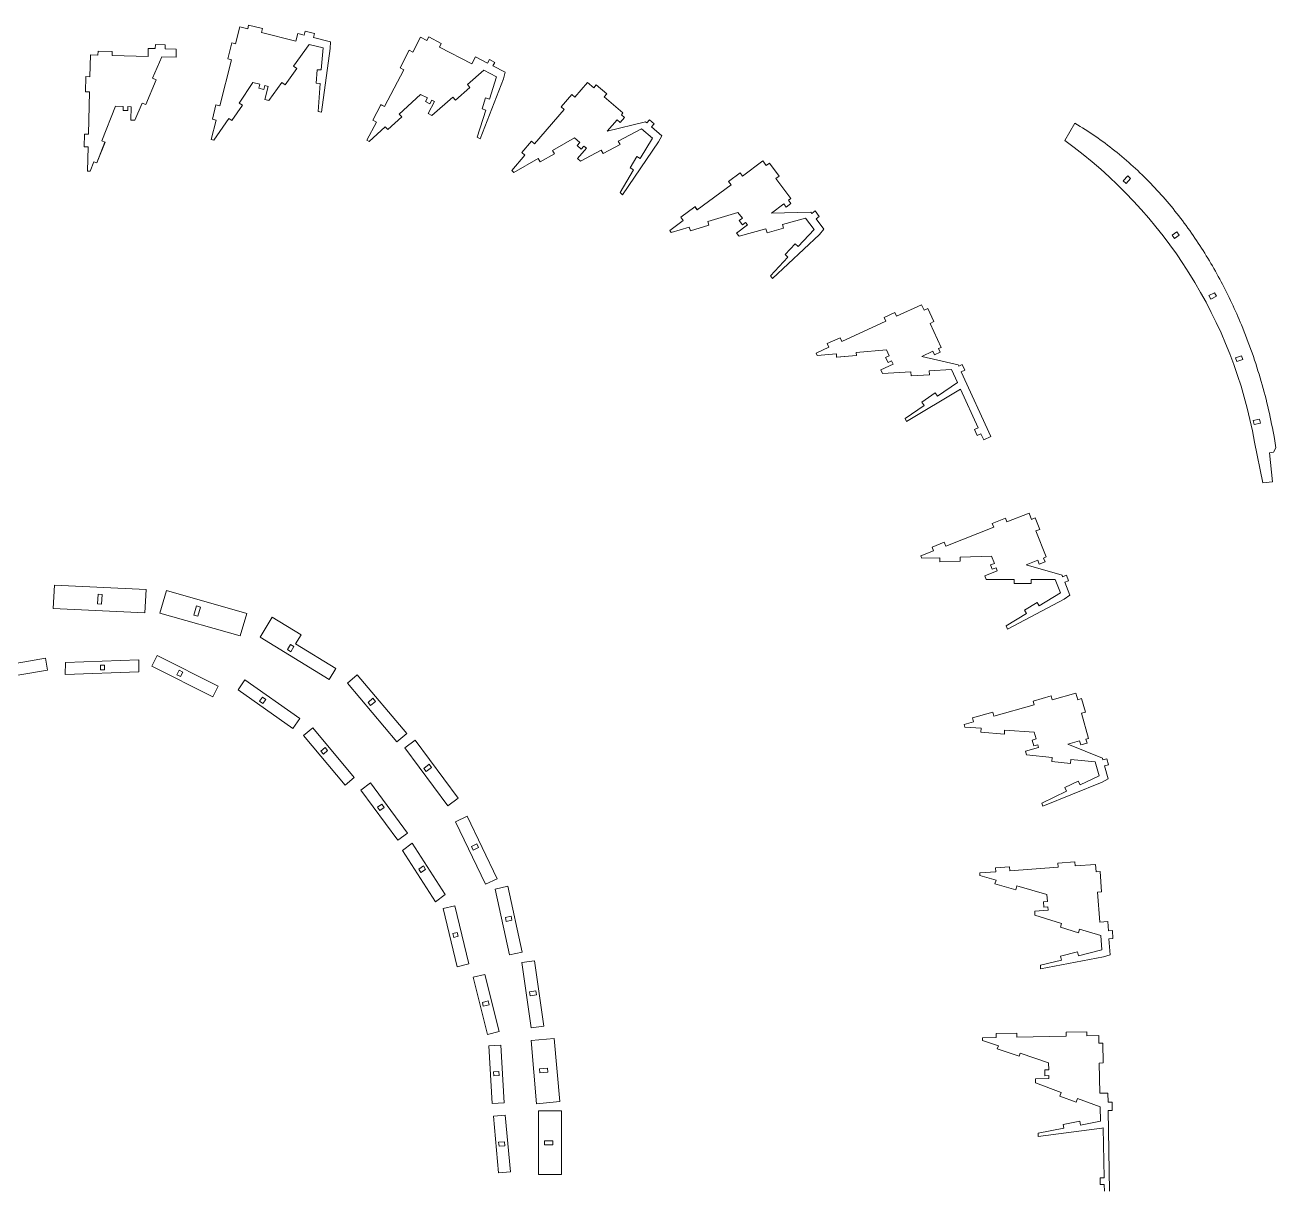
# Model space of a CAD drawing. Header units: millimetres. Extents: x -2091 to 2473, y -1360 to 1670.
# Drawn here: x -1267 to -335, y -487 to 378 of the extents above; entities that cross this region are included whole.
import ezdxf

# ---------------------------------------------------------------- set-up
doc = ezdxf.new("R2010")
doc.units = ezdxf.units.MM

msp = doc.modelspace()

# ---------------------------------------------------------------- linework, layer by layer
at = {"color": 7, "linetype": 'Continuous', "lineweight": 15}
for p, q in [((-1106.92, 376.74), (-1110.15, 364.09)), ((-1101.19, 375.28), (-1106.92, 376.74)), ((-1101.19, 375.28), (-1100.45, 378.19)), ((-1100.45, 378.19), (-1090.22, 375.58)), ((-1090.22, 375.58), (-1090.97, 372.67)), ((-1059.07, 370.73), (-1058.33, 373.64)), ((-1058.33, 373.64), (-1051.46, 371.88)), ((-1113.06, 364.83), (-1116.09, 352.96)), ((-1113.06, 364.83), (-1110.15, 364.09)), ((-1065.27, 366.11), (-1090.97, 372.67)), ((-1063.78, 371.93), (-1065.27, 366.11)), ((-1059.07, 370.73), (-1063.78, 371.93)), ((-1051.46, 371.88), (-1052.2, 368.97)), ((-1039.56, 365.75), (-1052.2, 368.97)), ((-1039.73, 360.65), (-1039.56, 365.75)), ((-972.27, 369.07), (-978.06, 357.98)), ((-967.63, 366.65), (-972.27, 369.07)), ((-967.63, 366.65), (-966.25, 369.31)), ((-966.25, 369.31), (-956.88, 364.42)), ((-956.88, 364.42), (-958.27, 361.76)), ((-1218.84, 339.63), (-1218.42, 355.86)), ((-1218.42, 355.86), (-1212.84, 355.71)), ((-1212.84, 355.71), (-1212.76, 358.71)), ((-1212.76, 358.71), (-1202.09, 358.43)), ((-1202.09, 358.43), (-1202.17, 355.44)), ((-1202.17, 355.44), (-1175.44, 354.74)), ((-1175.44, 354.74), (-1175.29, 360.74)), ((-1175.29, 360.74), (-1170.08, 360.61)), ((-1165.24, 354.6), (-1172.05, 338.5)), ((-1170.08, 360.61), (-1170, 363.61)), ((-1170, 363.61), (-1162.71, 363.42)), ((-1154.57, 354.33), (-1165.24, 354.6)), ((-1162.71, 363.42), (-1162.79, 360.42)), ((-1162.79, 360.42), (-1154.42, 360.2)), ((-1154.57, 354.33), (-1154.42, 360.2)), ((-1067.04, 347.47), (-1055.35, 363.71)), ((-1055.35, 363.71), (-1045.01, 361.07)), ((-1045.01, 361.07), (-1046.29, 344.68)), ((-1046.27, 313.25), (-1039.73, 360.65)), ((-980.72, 359.37), (-987.54, 346.31)), ((-980.72, 359.37), (-978.06, 357.98)), ((-934.16, 349.19), (-958.27, 361.76)), ((-931.39, 354.51), (-934.16, 349.19)), ((-922.39, 349.81), (-931.39, 354.51)), ((-1113.18, 352.22), (-1121.95, 317.86)), ((-1116.09, 352.96), (-1113.18, 352.22)), ((-1064.66, 345.76), (-1073.35, 333.68)), ((-1067.04, 347.47), (-1064.66, 345.76)), ((-987.54, 346.31), (-984.88, 344.92)), ((-922.39, 349.81), (-921, 352.47)), ((-921, 352.47), (-916.93, 350.35)), ((-916.93, 350.35), (-918.32, 347.69)), ((-909.22, 342.94), (-918.32, 347.69)), ((-1221.84, 339.71), (-1222.13, 328.47)), ((-1221.84, 339.71), (-1218.84, 339.63)), ((-1169.33, 337.35), (-1177.13, 318.9)), ((-1172.05, 338.5), (-1169.33, 337.35)), ((-1049.28, 344.91), (-1050.07, 334.85)), ((-1049.28, 344.91), (-1046.29, 344.68)), ((-984.88, 344.92), (-999.23, 317.42)), ((-937.36, 333.88), (-925.06, 344.58)), ((-927.77, 293.39), (-910.56, 338.02)), ((-925.06, 344.58), (-915.6, 339.64)), ((-915.6, 339.64), (-920.94, 322.92)), ((-910.56, 338.02), (-909.22, 342.94)), ((-1222.13, 328.47), (-1219.13, 328.4)), ((-1219.95, 296.75), (-1219.13, 328.4)), ((-1107.57, 320.07), (-1097.24, 335.31)), ((-1097.24, 335.31), (-1092.08, 334)), ((-1092.83, 331.09), (-1092.08, 334)), ((-1089.07, 330.13), (-1092.83, 331.09)), ((-1088.33, 333.04), (-1089.07, 330.13)), ((-1085.86, 332.41), (-1088.34, 322.66)), ((-1088.33, 333.04), (-1085.86, 332.41)), ((-1085.44, 321.92), (-1075.73, 335.4)), ((-1073.35, 333.68), (-1075.73, 335.4)), ((-1050.07, 334.85), (-1047.07, 334.62)), ((-1047.07, 334.62), (-1048.69, 313.86)), ((-988.34, 311.82), (-972.34, 326.54)), ((-972.34, 326.54), (-967.2, 323.86)), ((-935.46, 331.7), (-946.27, 322.29)), ((-937.36, 333.88), (-935.46, 331.7)), ((-859.58, 326.46), (-867.54, 317.19)), ((-859.58, 326.46), (-857.31, 324.51)), ((-847.95, 335.42), (-857.31, 324.51)), ((-843.23, 331.37), (-847.95, 335.42)), ((-843.23, 331.37), (-841.28, 333.65)), ((-841.28, 333.65), (-833.5, 326.97)), ((-833.5, 326.97), (-835.45, 324.69)), ((-1199.78, 317.62), (-1209.87, 291.77)), ((-1193.91, 317.47), (-1199.78, 317.62)), ((-1193.98, 314.47), (-1193.91, 317.47)), ((-1190.52, 317.38), (-1190.59, 314.39)), ((-1188.03, 317.32), (-1190.52, 317.38)), ((-1188.29, 307.27), (-1188.03, 317.32)), ((-1179.85, 320.06), (-1185.29, 307.19)), ((-1177.13, 318.9), (-1179.85, 320.06)), ((-1124.85, 318.6), (-1127.52, 308.13)), ((-1124.85, 318.6), (-1121.95, 317.86)), ((-1105.13, 318.41), (-1112.9, 306.95)), ((-1107.57, 320.07), (-1105.13, 318.41)), ((-1088.34, 322.66), (-1085.44, 321.92)), ((-1001.89, 318.81), (-1007.91, 307.27)), ((-1001.85, 318.87), (-1001.89, 318.81)), ((-1001.89, 318.81), (-999.23, 317.42)), ((-1001.85, 318.87), (-999.2, 317.48)), ((-968.59, 321.2), (-967.2, 323.86)), ((-965.34, 319.51), (-968.59, 321.2)), ((-961.92, 321.11), (-966.57, 312.19)), ((-963.95, 322.17), (-965.34, 319.51)), ((-963.95, 322.17), (-961.92, 321.11)), ((-963.91, 310.8), (-948.18, 324.48)), ((-946.27, 322.29), (-948.18, 324.48)), ((-923.79, 323.83), (-926.36, 315.78)), ((-923.79, 323.83), (-920.94, 322.92)), ((-867.54, 317.19), (-865.26, 315.23)), ((-821.38, 312.63), (-835.45, 324.69)), ((-1190.59, 314.39), (-1193.98, 314.47)), ((-1127.52, 308.13), (-1124.62, 307.39)), ((-1126.4, 292.3), (-1115.35, 308.61)), ((-1112.9, 306.95), (-1115.35, 308.61)), ((-1048.69, 313.86), (-1046.27, 313.25)), ((-986.35, 309.66), (-996.61, 300.22)), ((-988.34, 311.82), (-986.35, 309.66)), ((-966.57, 312.19), (-963.91, 310.8)), ((-923.51, 314.86), (-929.99, 294.54)), ((-926.36, 315.78), (-923.51, 314.86)), ((-865.26, 315.23), (-887.23, 289.61)), ((-820.29, 309.3), (-823.56, 305.49)), ((-822.56, 311.26), (-821.38, 312.63)), ((-820.29, 309.3), (-822.56, 311.26)), ((-1185.29, 307.19), (-1188.29, 307.27)), ((-1124.62, 307.39), (-1128.34, 292.79)), ((-1005.25, 305.88), (-1012.34, 292.29)), ((-1010.57, 291.37), (-998.6, 302.38)), ((-1007.91, 307.27), (-1007.92, 307.24)), ((-1007.92, 307.24), (-1005.26, 305.85)), ((-1007.91, 307.27), (-1005.25, 305.88)), ((-996.61, 300.22), (-998.6, 302.38)), ((-833.1, 298.97), (-825.83, 307.44)), ((-804.57, 306.12), (-833.1, 298.97)), ((-823.56, 305.49), (-825.83, 307.44)), ((-824.97, 291.62), (-807.49, 300.88)), ((-807.49, 300.88), (-799.39, 293.94)), ((-803.67, 305.34), (-804.57, 306.12)), ((-803.67, 305.34), (-801.72, 307.62)), ((-801.72, 307.62), (-798.17, 304.58)), ((-798.17, 304.58), (-800.12, 302.3)), ((-792.44, 295.71), (-800.12, 302.3)), ((-484.5, 305.01), (-492.02, 292.03)), ((-1222.95, 296.83), (-1223.19, 287.43)), ((-1222.95, 296.83), (-1219.95, 296.75)), ((-1207.56, 290.87), (-1213.58, 275.42)), ((-1207.55, 290.86), (-1213.57, 275.41)), ((-1209.87, 291.77), (-1207.56, 290.87)), ((-1207.56, 290.87), (-1207.55, 290.86)), ((-1128.34, 292.79), (-1126.4, 292.3)), ((-1012.34, 292.29), (-1010.57, 291.37)), ((-929.99, 294.54), (-927.77, 293.39)), ((-889.51, 291.56), (-896.79, 283.07)), ((-889.51, 291.56), (-887.23, 289.61)), ((-873.86, 284.79), (-857.62, 294)), ((-857.62, 294), (-853.67, 290.61)), ((-855.62, 288.33), (-853.67, 290.61)), ((-824.97, 291.62), (-823.6, 289.04)), ((-821.7, 251.63), (-794.85, 291.22)), ((-799.39, 293.94), (-808.51, 278.61)), ((-794.85, 291.22), (-792.44, 295.71)), ((-1223.19, 287.43), (-1220.19, 287.35)), ((-1220.66, 269.28), (-1220.19, 287.35)), ((-894.51, 281.12), (-904.33, 269.67)), ((-896.79, 283.07), (-894.51, 281.12)), ((-872.41, 282.23), (-883.06, 276.19)), ((-873.86, 284.79), (-872.41, 282.23)), ((-852.56, 285.71), (-855.62, 288.33)), ((-848.7, 286.35), (-855.25, 278.71)), ((-852.97, 276.76), (-837.58, 284.93)), ((-850.61, 287.98), (-852.56, 285.71)), ((-850.61, 287.98), (-848.7, 286.35)), ((-836.21, 282.35), (-837.58, 284.93)), ((-823.6, 289.04), (-836.21, 282.35)), ((-811.09, 280.15), (-816.08, 271.76)), ((-811.09, 280.15), (-808.51, 278.61)), ((-1215.89, 276.32), (-1218.66, 269.22)), ((-1213.58, 275.42), (-1215.89, 276.32)), ((-1213.57, 275.41), (-1213.58, 275.42)), ((-902.81, 268.37), (-884.51, 278.75)), ((-883.06, 276.19), (-884.51, 278.75)), ((-855.25, 278.71), (-852.97, 276.76)), ((-816.08, 271.76), (-813.5, 270.23)), ((-717.12, 276.89), (-732.21, 265.64)), ((-714.53, 273.42), (-717.12, 276.89)), ((-714.53, 273.42), (-712.13, 275.21)), ((-712.13, 275.21), (-704.97, 265.63)), ((-1218.66, 269.22), (-1220.66, 269.28)), ((-904.33, 269.67), (-902.81, 268.37)), ((-813.5, 270.23), (-823.6, 253.26)), ((-734, 268.04), (-742.62, 261.61)), ((-742.62, 261.61), (-740.83, 259.21)), ((-734, 268.04), (-732.21, 265.64)), ((-704.97, 265.63), (-707.38, 263.83)), ((-696.19, 248.84), (-707.38, 263.83)), ((-445.1, 265.79), (-448.53, 262.11)), ((-448.53, 262.11), (-446.34, 260.07)), ((-446.34, 260.07), (-442.91, 263.74)), ((-442.91, 263.74), (-445.1, 265.79)), ((-823.6, 253.26), (-821.7, 251.63)), ((-740.83, 259.21), (-766.07, 240.38)), ((-767.86, 242.78), (-778.36, 234.95)), ((-767.74, 242.87), (-767.86, 242.78)), ((-767.86, 242.78), (-766.07, 240.38)), ((-767.74, 242.87), (-765.95, 240.47)), ((-710.62, 238.07), (-701.45, 244.92)), ((-699.66, 242.51), (-701.45, 244.92)), ((-696.13, 245.14), (-699.66, 242.51)), ((-697.92, 247.55), (-696.19, 248.84)), ((-696.13, 245.14), (-697.92, 247.55)), ((-778.36, 234.95), (-776.57, 232.54)), ((-758.19, 231.75), (-735.64, 238.6)), ((-735.64, 238.6), (-732.38, 234.23)), ((-734.78, 232.44), (-732.38, 234.23)), ((-681.22, 238.8), (-710.62, 238.07)), ((-702.43, 229.63), (-685.22, 234.33)), ((-685.22, 234.33), (-678.84, 225.78)), ((-680.51, 237.84), (-681.22, 238.8)), ((-680.51, 237.84), (-678.1, 239.64)), ((-678.1, 239.64), (-675.07, 235.57)), ((-675.07, 235.57), (-677.48, 233.78)), ((-671.66, 225.98), (-677.48, 233.78)), ((-776.57, 232.54), (-786.55, 225.1)), ((-786.55, 225.1), (-785.35, 223.5)), ((-785.35, 223.5), (-771.98, 227.56)), ((-771.12, 224.73), (-771.98, 227.56)), ((-757.33, 228.92), (-771.12, 224.73)), ((-758.19, 231.75), (-757.33, 228.92)), ((-728.61, 229.18), (-736.68, 223.17)), ((-734.88, 220.76), (-714.79, 226.25)), ((-732.39, 229.22), (-734.78, 232.44)), ((-729.98, 231.02), (-732.39, 229.22)), ((-729.98, 231.02), (-728.61, 229.18)), ((-714.01, 223.42), (-714.79, 226.25)), ((-701.66, 226.79), (-714.01, 223.42)), ((-702.43, 229.63), (-701.66, 226.79)), ((-678.84, 225.78), (-690.83, 213.1)), ((-675, 222.13), (-671.66, 225.98)), ((-408.42, 224.13), (-411.98, 221.54)), ((-406.66, 221.7), (-408.42, 224.13)), ((-736.68, 223.17), (-734.88, 220.76)), ((-709.88, 189.39), (-675, 222.13)), ((-693.01, 215.17), (-700.55, 207.2)), ((-693.01, 215.17), (-690.83, 213.1)), ((-411.98, 221.54), (-410.21, 219.11)), ((-410.21, 219.11), (-406.66, 221.7)), ((-700.55, 207.2), (-698.37, 205.14)), ((-698.37, 205.14), (-711.38, 191.39)), ((-711.38, 191.39), (-709.88, 189.39)), ((-380.38, 178.71), (-384.58, 176.58)), ((-379.02, 176.04), (-380.38, 178.71)), ((-598.74, 169.73), (-617.45, 161.15)), ((-596.84, 165.59), (-598.74, 169.73)), ((-384.58, 176.58), (-383.22, 173.91)), ((-383.22, 173.91), (-379.02, 176.04)), ((-618.7, 163.88), (-626.59, 160.26)), ((-626.59, 160.26), (-625.34, 157.54)), ((-618.7, 163.88), (-617.45, 161.15)), ((-596.84, 165.59), (-594.12, 166.84)), ((-594.12, 166.84), (-589.67, 157.13)), ((-625.34, 157.54), (-658.24, 142.46)), ((-589.67, 157.13), (-592.39, 155.88)), ((-584.16, 137.91), (-592.39, 155.88)), ((-659.49, 145.19), (-669.15, 140.76)), ((-669.15, 140.76), (-667.9, 138.03)), ((-659.49, 145.19), (-658.24, 142.46)), ((-667.9, 138.03), (-677.47, 133.64)), ((-677.47, 133.64), (-676.64, 131.82)), ((-676.64, 131.82), (-662.28, 133.03)), ((-662.08, 130.56), (-662.28, 133.03)), ((-647.37, 131.8), (-662.08, 130.56)), ((-647.37, 131.79), (-662.07, 130.55)), ((-647.58, 134.26), (-624.87, 136.17)), ((-647.58, 134.26), (-647.37, 131.8)), ((-647.37, 131.79), (-647.37, 131.8)), ((-625.55, 130.46), (-622.83, 131.71)), ((-624.87, 136.17), (-622.83, 131.71)), ((-598.7, 131.24), (-590.35, 135.07)), ((-571.62, 124.96), (-598.7, 131.24)), ((-589.1, 132.34), (-590.35, 135.07)), ((-584.82, 134.31), (-589.1, 132.34)), ((-586.07, 137.03), (-584.16, 137.91)), ((-584.82, 134.31), (-586.07, 137.03)), ((-360.22, 131.72), (-364.65, 130.18)), ((-359.23, 128.89), (-360.22, 131.72)), ((-662.08, 130.56), (-662.07, 130.55)), ((-619.97, 125.49), (-629.12, 121.3)), ((-629.12, 121.3), (-627.87, 118.57)), ((-623.8, 126.65), (-625.55, 130.46)), ((-621.08, 127.9), (-623.8, 126.65)), ((-621.08, 127.9), (-619.97, 125.49)), ((-593.11, 120.5), (-576.46, 121.43)), ((-576.46, 121.43), (-572.02, 111.73)), ((-571.12, 123.87), (-571.62, 124.96)), ((-571.12, 123.87), (-568.4, 125.12)), ((-568.4, 125.12), (-566.5, 121)), ((-364.65, 130.18), (-363.67, 127.35)), ((-363.67, 127.35), (-359.23, 128.89)), ((-627.87, 118.57), (-606.82, 119.74)), ((-606.66, 116.79), (-606.82, 119.74)), ((-592.95, 117.55), (-606.66, 116.79)), ((-593.11, 120.5), (-592.95, 117.55)), ((-566.5, 121), (-569.23, 119.75)), ((-547.09, 71.45), (-569.23, 119.75)), ((-610, 82.65), (-569.8, 106.89)), ((-588.56, 104.01), (-598.67, 97.06)), ((-588.56, 104.01), (-586.86, 101.53)), ((-572.02, 111.73), (-586.86, 101.53)), ((-569.8, 106.89), (-556.6, 78.09)), ((-596.97, 94.59), (-611.04, 84.92)), ((-598.67, 97.06), (-596.97, 94.59)), ((-611.04, 84.92), (-610, 82.65)), ((-346.73, 84.51), (-351.57, 83.47)), ((-346.1, 81.58), (-346.73, 84.51)), ((-559.33, 76.84), (-556.6, 78.09)), ((-557.25, 72.29), (-559.33, 76.84)), ((-351.57, 83.47), (-350.94, 80.54)), ((-350.94, 80.54), (-346.1, 81.58)), ((-554.52, 73.55), (-557.25, 72.29)), ((-554.52, 73.55), (-552.44, 69)), ((-552.44, 69), (-547.09, 71.45)), ((-350.48, 67.42), (-344.47, 37.12)), ((-334.56, 63.16), (-335.72, 70.08)), ((-339.43, 59.49), (-336.44, 59.8)), ((-337.22, 37.86), (-339.43, 59.49)), ((-336.44, 59.8), (-334.56, 63.16)), ((-344.47, 37.12), (-337.22, 37.86)), ((-536.25, 10.64), (-546.05, 6.79)), ((-536.25, 10.64), (-535.16, 7.85)), ((-518.66, 14.33), (-535.16, 7.85)), ((-516.87, 9.78), (-518.66, 14.33)), ((-516.87, 9.78), (-514.08, 10.88)), ((-514.08, 10.88), (-510.68, 2.24)), ((-544.95, 4), (-580.76, -10.08)), ((-546.05, 6.79), (-544.95, 4)), ((-510.68, 2.24), (-513.48, 1.14)), ((-505.86, -18.24), (-513.48, 1.14)), ((-581.86, -7.28), (-591, -10.87)), ((-581.86, -7.28), (-580.76, -10.08)), ((-589.9, -13.67), (-599.29, -17.36)), ((-599.29, -17.36), (-598.56, -19.22)), ((-591, -10.87), (-589.9, -13.67)), ((-569.99, -18.4), (-546.61, -17.73)), ((-569.99, -18.4), (-569.91, -21.38)), ((-546.61, -17.73), (-544.53, -23.03)), ((-507.8, -19.01), (-505.86, -18.24)), ((-598.56, -19.22), (-585.25, -18.84)), ((-585.17, -21.82), (-585.25, -18.84)), ((-569.91, -21.38), (-585.17, -21.82)), ((-547.33, -24.12), (-544.53, -23.03)), ((-546.07, -27.32), (-547.33, -24.12)), ((-543.28, -26.22), (-546.07, -27.32)), ((-543.28, -26.22), (-542.32, -28.67)), ((-520.75, -24.1), (-512.16, -20.72)), ((-494.05, -31.87), (-520.75, -24.1)), ((-511.07, -23.51), (-512.16, -20.72)), ((-506.7, -21.8), (-511.07, -23.51)), ((-506.7, -21.8), (-507.8, -19.01)), ((-542.32, -28.67), (-551.68, -32.35)), ((-551.68, -32.35), (-550.58, -35.14)), ((-550.58, -35.14), (-529.75, -35.14)), ((-529.75, -38.11), (-529.75, -35.14)), ((-517.1, -35.13), (-499.09, -35.13)), ((-517.1, -35.13), (-517.1, -38.11)), ((-499.09, -35.13), (-495.19, -45.06)), ((-493.62, -32.98), (-494.05, -31.87)), ((-493.62, -32.98), (-490.83, -31.88)), ((-489.25, -35.9), (-492.04, -37)), ((-488.21, -46.75), (-492.04, -37)), ((-490.83, -31.88), (-489.25, -35.9)), ((-1245.23, -39.21), (-1246.16, -56.61)), ((-1176.95, -42.46), (-1245.23, -39.21)), ((-1212.71, -45.97), (-1213.06, -53.26)), ((-1209.72, -46.12), (-1212.71, -45.97)), ((-1210.06, -53.4), (-1209.72, -46.12)), ((-1177.77, -59.86), (-1176.95, -42.46)), ((-1161.79, -43.25), (-1166.56, -60.01)), ((-1101.89, -60.31), (-1161.79, -43.25)), ((-517.1, -38.11), (-529.75, -38.11)), ((-495.19, -45.06), (-511.06, -54.72)), ((-1213.06, -53.26), (-1210.06, -53.4)), ((-1139.27, -54.72), (-1141.21, -61.55)), ((-1136.38, -55.55), (-1139.27, -54.72)), ((-1138.33, -62.37), (-1136.38, -55.55)), ((-534.72, -72), (-492.44, -49.59)), ((-512.62, -52.15), (-522.1, -57.92)), ((-512.62, -52.15), (-511.06, -54.72)), ((-492.44, -49.59), (-488.21, -46.75)), ((-1246.16, -56.61), (-1177.77, -59.86)), ((-1166.56, -60.01), (-1106.66, -77.07)), ((-1141.21, -61.55), (-1138.33, -62.37)), ((-1106.66, -77.07), (-1101.89, -60.31)), ((-1082.92, -63.1), (-1091.99, -77.97)), ((-1061.36, -76.26), (-1082.92, -63.1)), ((-520.54, -60.48), (-535.64, -69.67)), ((-522.1, -57.92), (-520.54, -60.48)), ((-535.64, -69.67), (-534.72, -72)), ((-1091.99, -77.97), (-1040.36, -109.49)), ((-1069.21, -83.36), (-1071.6, -87.28)), ((-1066.65, -84.92), (-1069.21, -83.36)), ((-1065.47, -82.99), (-1061.36, -76.26)), ((-1035.4, -101.35), (-1065.47, -82.99)), ((-1172.56, -99.53), (-1168.54, -91.56)), ((-1168.54, -91.56), (-1123.12, -114.46)), ((-1071.6, -87.28), (-1069.04, -88.84)), ((-1069.04, -88.84), (-1066.65, -84.92)), ((-1251.93, -93.73), (-1302.05, -102.37)), ((-1300.54, -111.17), (-1250.41, -102.53)), ((-1250.41, -102.53), (-1251.93, -93.73)), ((-1237, -96.85), (-1237.15, -105.79)), ((-1182.22, -94.89), (-1237, -96.85)), ((-1207.98, -98.87), (-1210.98, -98.97)), ((-1210.98, -98.97), (-1210.86, -102.37)), ((-1210.86, -102.37), (-1207.86, -102.26)), ((-1207.86, -102.26), (-1207.98, -98.87)), ((-1182.36, -103.83), (-1182.22, -94.89)), ((-1127.15, -122.43), (-1172.56, -99.53)), ((-1040.36, -109.49), (-1035.4, -101.35)), ((-1237.15, -105.79), (-1182.36, -103.83)), ((-1153.9, -106.08), (-1152.16, -102.62)), ((-1151.22, -107.43), (-1153.9, -106.08)), ((-1152.16, -102.62), (-1149.48, -103.97)), ((-1149.48, -103.97), (-1151.22, -107.43)), ((-1108.39, -117.19), (-1103.24, -109.89)), ((-1103.24, -109.89), (-1062.38, -138.73)), ((-1019.49, -106.18), (-1026.78, -112.32)), ((-982.62, -149.9), (-1019.49, -106.18)), ((-1123.12, -114.46), (-1127.15, -122.43)), ((-1067.53, -146.02), (-1108.39, -117.19)), ((-1026.78, -112.32), (-989.9, -156.04)), ((-483.7, -119.78), (-501.38, -124.72)), ((-482.36, -124.59), (-483.7, -119.78)), ((-1092.3, -125.74), (-1090.19, -122.75)), ((-1089.85, -127.47), (-1092.3, -125.74)), ((-1090.19, -122.75), (-1087.73, -124.48)), ((-1087.73, -124.48), (-1089.85, -127.47)), ((-1007.86, -123.56), (-1011.44, -126.57)), ((-1011.44, -126.57), (-1009.5, -128.87)), ((-1009.5, -128.87), (-1005.93, -125.85)), ((-1005.93, -125.85), (-1007.86, -123.56)), ((-514.81, -128.47), (-544.95, -136.88)), ((-502.19, -121.83), (-515.62, -125.58)), ((-515.62, -125.58), (-514.81, -128.47)), ((-502.19, -121.83), (-501.38, -124.72)), ((-482.36, -124.59), (-479.47, -123.78)), ((-479.47, -123.78), (-476.65, -133.87)), ((-1062.38, -138.73), (-1067.53, -146.02)), ((-545.76, -133.99), (-560.85, -138.2)), ((-560.85, -138.2), (-560.05, -141.09)), ((-545.76, -133.99), (-544.95, -136.88)), ((-476.65, -133.87), (-479.54, -134.68)), ((-474.29, -153.5), (-479.54, -134.68)), ((-1059.53, -151.33), (-1052.69, -145.59)), ((-1052.69, -145.59), (-1021.75, -182.51)), ((-560.05, -141.09), (-567.14, -143.07)), ((-567.14, -143.07), (-566.6, -144.99)), ((-566.6, -144.99), (-554.31, -145.9)), ((-554.53, -148.88), (-554.31, -145.9)), ((-537.08, -150.17), (-554.53, -148.88)), ((-536.86, -147.19), (-537.08, -150.17)), ((-536.86, -147.19), (-514.78, -148.83)), ((-514.78, -148.83), (-513.38, -153.85)), ((-1028.59, -188.25), (-1059.53, -151.33)), ((-989.9, -156.04), (-982.62, -149.9)), ((-976.35, -154.71), (-984, -160.4)), ((-944.2, -197.9), (-976.35, -154.71)), ((-516.27, -154.66), (-513.38, -153.85)), ((-515.07, -158.96), (-516.27, -154.66)), ((-512.18, -158.15), (-515.07, -158.96)), ((-512.18, -158.15), (-511.62, -160.15)), ((-489.7, -157.8), (-480.98, -155.36)), ((-463.94, -168.26), (-489.7, -157.8)), ((-480.17, -158.25), (-480.98, -155.36)), ((-475.4, -156.92), (-480.17, -158.25)), ((-476.21, -154.03), (-474.29, -153.5)), ((-475.4, -156.92), (-476.21, -154.03)), ((-1046.6, -162.86), (-1043.51, -160.27)), ((-1044.67, -165.15), (-1046.6, -162.86)), ((-1041.58, -162.56), (-1044.67, -165.15)), ((-1043.51, -160.27), (-1041.58, -162.56)), ((-984, -160.4), (-951.84, -203.59)), ((-511.62, -160.15), (-521.31, -162.85)), ((-521.31, -162.85), (-520.51, -165.74)), ((-520.51, -165.74), (-501.4, -167.7)), ((-501.7, -170.65), (-501.4, -167.7)), ((-965.82, -172.73), (-969.89, -175.75)), ((-969.89, -175.75), (-968.1, -178.16)), ((-968.1, -178.16), (-964.03, -175.13)), ((-964.03, -175.13), (-965.82, -172.73)), ((-487.87, -172.07), (-501.7, -170.65)), ((-487.57, -169.11), (-487.87, -172.07)), ((-487.57, -169.11), (-469.28, -170.98)), ((-469.28, -170.98), (-466.42, -181.26)), ((-463.62, -169.4), (-463.94, -168.26)), ((-463.62, -169.4), (-460.73, -168.6)), ((-459.46, -173.15), (-462.35, -173.96)), ((-459.65, -183.66), (-462.35, -173.96)), ((-460.73, -168.6), (-459.46, -173.15)), ((-1021.75, -182.51), (-1028.59, -188.25)), ((-508.5, -204.02), (-464.15, -186.05)), ((-481.95, -185.33), (-491.98, -190.11)), ((-481.95, -185.33), (-480.66, -188.04)), ((-466.42, -181.26), (-480.66, -188.04)), ((-464.15, -186.05), (-459.65, -183.66)), ((-1016.85, -191.9), (-1009.66, -186.61)), ((-989.29, -229.38), (-1016.85, -191.9)), ((-1009.66, -186.61), (-982.09, -224.08)), ((-490.69, -192.82), (-509.17, -201.61)), ((-491.98, -190.11), (-490.69, -192.82)), ((-1004.52, -204.8), (-1001.29, -202.42)), ((-1002.74, -207.21), (-1004.52, -204.8)), ((-999.52, -204.84), (-1002.74, -207.21)), ((-1001.29, -202.42), (-999.52, -204.84)), ((-951.84, -203.59), (-944.2, -197.9)), ((-509.17, -201.61), (-508.5, -204.02)), ((-937.59, -211.44), (-946.19, -215.55)), ((-915.27, -258.06), (-937.59, -211.44)), ((-946.19, -215.55), (-923.87, -262.17)), ((-982.09, -224.08), (-989.29, -229.38)), ((-985.69, -236.95), (-978.54, -231.55)), ((-978.54, -231.55), (-954, -269.75)), ((-930.31, -232), (-934.41, -233.96)), ((-929.02, -234.7), (-930.31, -232)), ((-961.15, -275.15), (-985.69, -236.95)), ((-934.41, -233.96), (-933.11, -236.66)), ((-933.11, -236.66), (-929.02, -234.7)), ((-973.66, -250.77), (-970.13, -248.5)), ((-972.04, -253.3), (-973.66, -250.77)), ((-968.5, -251.03), (-972.04, -253.3)), ((-970.13, -248.5), (-968.5, -251.03)), ((-533.21, -249.05), (-543.63, -249.81)), ((-543.63, -249.81), (-543.41, -252.8)), ((-533.21, -249.05), (-532.99, -252.04)), ((-496.93, -249.42), (-532.99, -252.04)), ((-484.46, -245.5), (-497.15, -246.43)), ((-497.15, -246.43), (-496.93, -249.42)), ((-484.46, -245.5), (-484.24, -248.5)), ((-469.12, -247.4), (-484.24, -248.5)), ((-468.72, -252.78), (-469.12, -247.4)), ((-923.87, -262.17), (-915.27, -258.06)), ((-543.41, -252.8), (-555.39, -253.68)), ((-555.39, -253.68), (-555.25, -255.67)), ((-555.25, -255.67), (-543.25, -259.04)), ((-544.05, -261.91), (-543.25, -259.04)), ((-468.72, -252.78), (-465.73, -252.56)), ((-465.73, -252.56), (-464.63, -267.74)), ((-954, -269.75), (-961.15, -275.15)), ((-907.32, -263.67), (-916.63, -265.71)), ((-916.63, -265.71), (-905.89, -314.67)), ((-896.58, -312.62), (-907.32, -263.67)), ((-528.46, -266.28), (-544.05, -261.91)), ((-527.66, -263.42), (-528.46, -266.28)), ((-527.66, -263.42), (-505.28, -269.7)), ((-505.28, -269.7), (-504.9, -274.93)), ((-464.63, -267.74), (-467.62, -267.96)), ((-466, -290.27), (-467.62, -267.96)), ((-955.4, -280.29), (-946.71, -278.2)), ((-946.71, -278.2), (-936.28, -321.54)), ((-507.89, -275.15), (-504.9, -274.93)), ((-507.61, -279.12), (-507.89, -275.15)), ((-504.61, -278.9), (-507.61, -279.12)), ((-504.61, -278.9), (-504.43, -281.42)), ((-944.96, -323.63), (-955.4, -280.29)), ((-904.8, -285.97), (-909.01, -286.89)), ((-909.01, -286.89), (-908.37, -289.82)), ((-908.37, -289.82), (-904.15, -288.9)), ((-904.15, -288.9), (-904.8, -285.97)), ((-504.43, -281.42), (-514.45, -282.15)), ((-514.45, -282.15), (-514.23, -285.14)), ((-514.23, -285.14), (-494.44, -291.31)), ((-948.23, -298.81), (-944.89, -298.01)), ((-944.89, -298.01), (-944.19, -300.93)), ((-495.31, -294.12), (-494.44, -291.31)), ((-481.8, -298.32), (-495.31, -294.12)), ((-480.93, -295.52), (-481.8, -298.32)), ((-480.93, -295.52), (-465.13, -300.44)), ((-460.02, -289.83), (-466, -290.27)), ((-459.52, -296.74), (-460.02, -289.83)), ((-459.52, -296.74), (-456.52, -296.52)), ((-456.52, -296.52), (-456.08, -302.64)), ((-947.52, -301.73), (-948.23, -298.81)), ((-944.19, -300.93), (-947.52, -301.73)), ((-465.13, -300.44), (-464.36, -311.08)), ((-456.08, -302.64), (-459.07, -302.86)), ((-458.2, -314.77), (-459.07, -302.86)), ((-905.89, -314.67), (-896.58, -312.62)), ((-510.05, -325.04), (-463.09, -316.22)), ((-482.41, -312.5), (-495.3, -315.72)), ((-495.3, -315.72), (-494.57, -318.63)), ((-482.41, -312.5), (-481.68, -315.41)), ((-464.36, -311.08), (-481.68, -315.41)), ((-463.09, -316.22), (-458.2, -314.77)), ((-936.28, -321.54), (-944.96, -323.63)), ((-887.24, -319.17), (-896.67, -320.5)), ((-896.67, -320.5), (-889.78, -369.19)), ((-880.36, -367.86), (-887.24, -319.17)), ((-494.57, -318.63), (-510.23, -322.55)), ((-510.23, -322.55), (-510.05, -325.04)), ((-932.97, -331.46), (-924.3, -329.32)), ((-922.46, -374.09), (-932.97, -331.46)), ((-924.3, -329.32), (-913.79, -371.96)), ((-886.39, -341.64), (-891.07, -342.3)), ((-891.07, -342.3), (-890.65, -345.27)), ((-890.65, -345.27), (-885.97, -344.61)), ((-885.97, -344.61), (-886.39, -341.64)), ((-926.21, -350.19), (-921.88, -349.12)), ((-925.5, -353.1), (-926.21, -350.19)), ((-921.16, -352.03), (-925.5, -353.1)), ((-921.88, -349.12), (-921.16, -352.03)), ((-913.79, -371.96), (-922.46, -374.09)), ((-889.78, -369.19), (-880.36, -367.86)), ((-527.76, -373.01), (-543.28, -373.29)), ((-527.76, -373.01), (-527.71, -376.01)), ((-475.53, -372.06), (-490.97, -372.34)), ((-490.97, -372.34), (-490.92, -375.34)), ((-475.53, -372.06), (-475.47, -375.06)), ((-921.42, -382.61), (-912.51, -382.1)), ((-912.51, -382.1), (-910.06, -425.09)), ((-872.64, -377), (-889.91, -378.52)), ((-889.91, -378.52), (-885.77, -425.67)), ((-868.5, -424.15), (-872.64, -377)), ((-543.22, -376.29), (-553.28, -376.47)), ((-553.28, -376.47), (-553.24, -378.47)), ((-553.24, -378.47), (-541.5, -382.46)), ((-543.28, -373.29), (-543.22, -376.29)), ((-490.92, -375.34), (-527.71, -376.01)), ((-466.68, -374.9), (-475.47, -375.06)), ((-466.58, -380.68), (-466.68, -374.9)), ((-466.58, -380.68), (-463.58, -380.63)), ((-463.58, -380.63), (-463.31, -395.32)), ((-918.98, -425.59), (-921.42, -382.61)), ((-541.5, -382.46), (-542.3, -384.83)), ((-526.09, -390.34), (-542.3, -384.83)), ((-525.29, -387.98), (-526.09, -390.34)), ((-525.29, -387.98), (-504.06, -395.2)), ((-877.56, -399.11), (-883.68, -399.64)), ((-883.68, -399.64), (-883.42, -402.63)), ((-877.3, -402.09), (-877.56, -399.11)), ((-506.96, -400.47), (-503.96, -400.41)), ((-506.88, -404.8), (-506.96, -400.47)), ((-504.06, -395.2), (-503.96, -400.41)), ((-463.31, -395.32), (-466.31, -395.37)), ((-465.9, -417.88), (-466.31, -395.37)), ((-917.8, -401.81), (-913.83, -401.58)), ((-917.63, -404.8), (-917.8, -401.81)), ((-913.66, -404.58), (-917.63, -404.8)), ((-913.83, -401.58), (-913.66, -404.58)), ((-883.42, -402.63), (-877.3, -402.09)), ((-503.84, -406.95), (-513.9, -407.13)), ((-513.9, -407.13), (-513.85, -410.13)), ((-513.85, -410.13), (-494.77, -417.22)), ((-503.88, -404.74), (-506.88, -404.8)), ((-503.88, -404.74), (-503.84, -406.95)), ((-495.82, -420.04), (-494.77, -417.22)), ((-459.9, -417.77), (-465.9, -417.88)), ((-459.78, -424.64), (-459.9, -417.77)), ((-910.06, -425.09), (-918.98, -425.59)), ((-885.77, -425.67), (-868.5, -424.15)), ((-483.51, -424.62), (-495.82, -420.04)), ((-482.46, -421.8), (-483.51, -424.62)), ((-482.46, -421.8), (-465.59, -428.08)), ((-465.59, -428.08), (-465.4, -438.75)), ((-459.78, -424.64), (-456.78, -424.59)), ((-456.78, -424.59), (-456.67, -430.67)), ((-909.13, -434.18), (-918.02, -434.97)), ((-918.02, -434.97), (-914.25, -477.26)), ((-905.36, -476.47), (-909.13, -434.18)), ((-867.19, -430.98), (-884.39, -431.01)), ((-884.39, -431.01), (-884.3, -478.49)), ((-867.1, -478.46), (-867.19, -430.98)), ((-456.67, -430.67), (-459.67, -430.73)), ((-458.58, -490.85), (-459.67, -430.73)), ((-492.65, -443.99), (-511.88, -447.7)), ((-511.84, -450.2), (-464.41, -443.95)), ((-493.22, -441.05), (-480.79, -438.65)), ((-492.65, -443.99), (-493.22, -441.05)), ((-480.22, -441.6), (-480.79, -438.65)), ((-465.4, -438.75), (-480.22, -441.6)), ((-464.41, -443.95), (-463.32, -443.69)), ((-463.32, -443.69), (-462.64, -480.93)), ((-909.76, -454.04), (-914.07, -454.43)), ((-914.07, -454.43), (-913.8, -457.41)), ((-909.49, -457.03), (-909.76, -454.04)), ((-873.8, -453.37), (-879.88, -453.38)), ((-879.88, -453.38), (-879.88, -456.38)), ((-879.88, -456.38), (-873.79, -456.37)), ((-873.79, -456.37), (-873.8, -453.37)), ((-511.88, -447.7), (-511.84, -450.2)), ((-913.8, -457.41), (-909.49, -457.03)), ((-914.25, -477.26), (-905.36, -476.47)), ((-884.3, -478.49), (-867.1, -478.46)), ((-465.64, -480.98), (-462.64, -480.93)), ((-465.55, -485.98), (-465.64, -480.98)), ((-462.55, -485.92), (-465.55, -485.98)), ((-462.55, -485.92), (-462.46, -490.92))]:
    msp.add_line(p, q, dxfattribs=at)
msp.add_arc((-699.19, 4.59), 354.32, 10.213, 54.21795, dxfattribs=at)
msp.add_open_spline([(-335.72, 70.08), (-337.09, 77.17), (-339.85, 91.46), (-345.43, 112.72), (-352.16, 133.92), (-359.58, 153.38), (-367.38, 171.08), (-375.32, 187.01), (-384.06, 202.56), (-393.66, 217.76), (-404.16, 232.5), (-415.57, 246.72), (-427.81, 260.22), (-440.84, 272.92), (-454.66, 284.69), (-469.14, 295.54), (-479.38, 301.86), (-484.5, 305.01)], degree=3, knots=[0, 0, 0, 0, 0.075564, 0.152276, 0.22991, 0.308238, 0.370136, 0.432234, 0.494444, 0.556705, 0.620249, 0.683812, 0.747376, 0.810833, 0.874106, 0.937165, 1, 1, 1, 1], dxfattribs=at)

doc.saveas('drawing.dxf')
